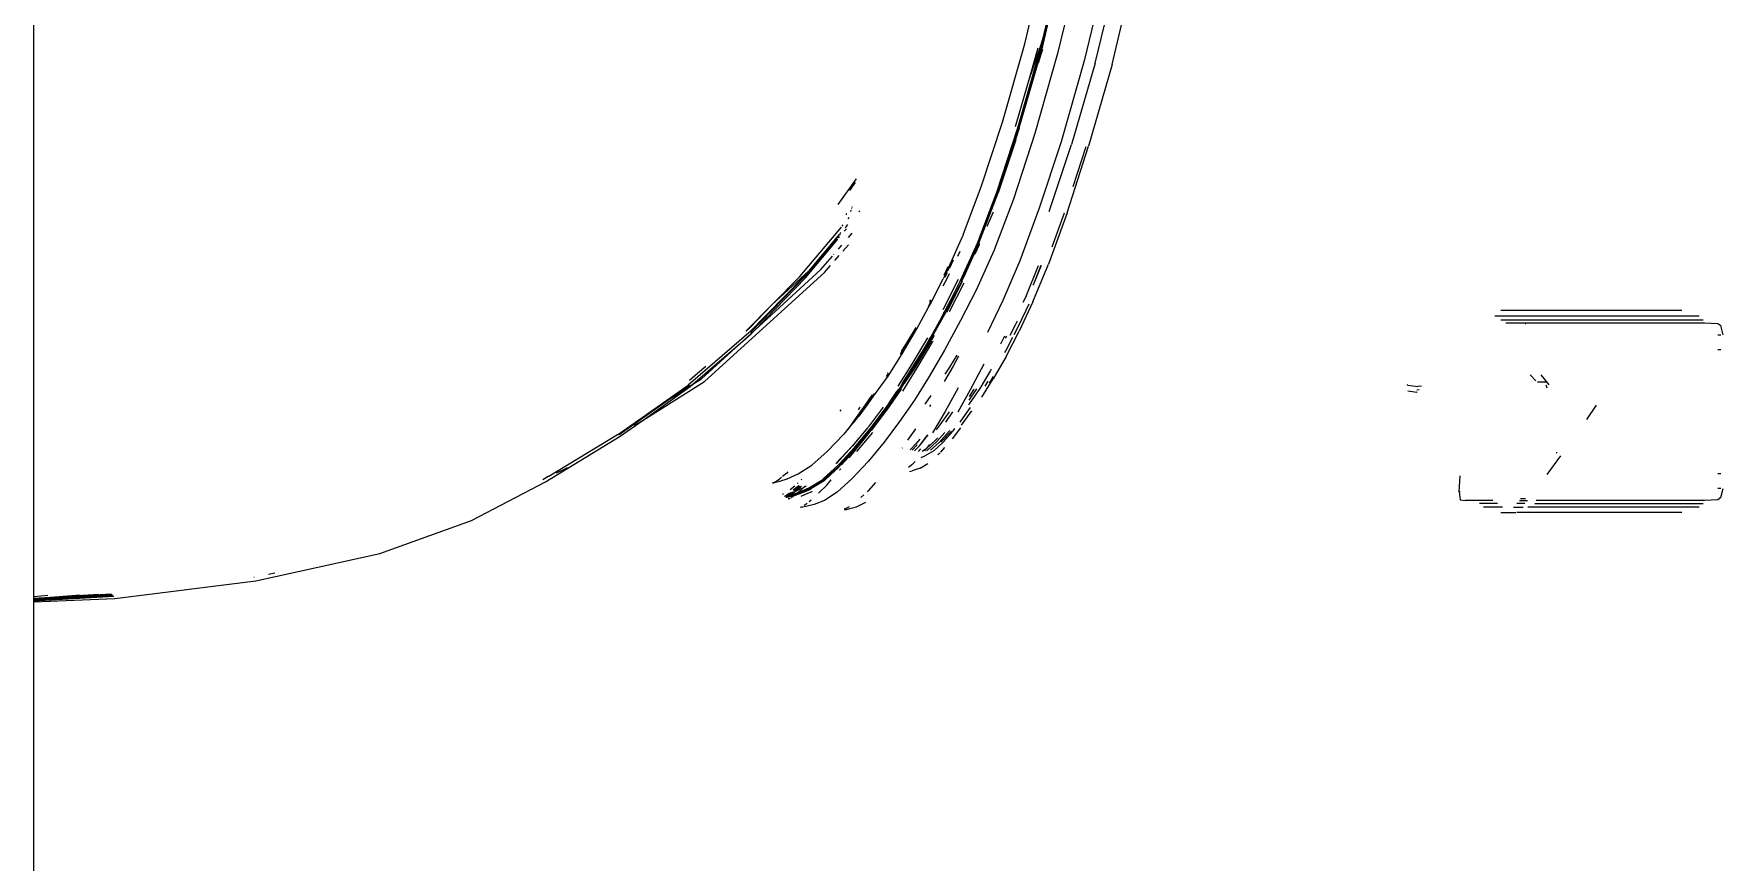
# Model space of a CAD drawing. Header units: millimetres. Extents: x -41292 to 298682, y -22072 to 33155.
# Drawn here: x 26074.7 to 26446, y -3212.2 to -3030.1 of the extents above; entities that cross this region are included whole.
import ezdxf

# ---------------------------------------------------------------- set-up
doc = ezdxf.new("R2010")
doc.units = ezdxf.units.MM

# ---------------------------------------------------------------- blocks, each defined once
blk = doc.blocks.new('rmfnasesx')
for p, q in [((53537.95, 12358.56), (53537.95, 12833.83)), ((53755.73, 12480.09), (53760.43, 12499.99)), ((53767.83, 12498.29), (53762.93, 12477.99)), ((53773.83, 12497.09), (53768.83, 12476.39)), ((53771.23, 12475.89), (53776.23, 12496.69)), ((53759.99, 12482.28), (53762.28, 12491.86)), ((53759.53, 12478.99), (53761.44, 12487.23)), ((53759.43, 12478.99), (53761.13, 12486.18)), ((53774.93, 12475.59), (53777.39, 12485.84)), ((53750.83, 12462.89), (53755.73, 12480.09)), ((53759.23, 12479.69), (53756.61, 12472.22)), ((53759.99, 12482.28), (53759.23, 12479.69)), ((53759.23, 12479.09), (53759.99, 12482.28)), ((53754.23, 12461.69), (53759.23, 12479.09)), ((53754.53, 12461.69), (53759.53, 12478.99)), ((53754.53, 12461.69), (53759.43, 12478.99)), ((53755.81, 12466.96), (53759.23, 12479.09)), ((53758.63, 12479.19), (53756.61, 12472.22)), ((53762.93, 12477.99), (53757.93, 12460.39)), ((53759.62, 12478.96), (53758.72, 12475.84)), ((53768.83, 12476.39), (53763.73, 12458.59)), ((53771.23, 12475.89), (53766.03, 12457.99)), ((53756.61, 12472.22), (53753.63, 12461.89)), ((53774.93, 12475.59), (53769.73, 12457.59)), ((53746.23, 12448.89), (53750.83, 12462.89)), ((53749.63, 12447.49), (53754.33, 12461.69)), ((53749.63, 12447.49), (53754.23, 12461.69)), ((53749.83, 12447.39), (53754.53, 12461.59)), ((53754.53, 12461.59), (53749.93, 12447.39)), ((53754.53, 12461.59), (53754.53, 12461.69)), ((53753.79, 12459.05), (53749.93, 12447.39)), ((53757.93, 12460.39), (53753.23, 12445.99)), ((53763.73, 12458.59), (53758.93, 12443.99)), ((53761.13, 12443.29), (53766.03, 12457.99)), ((53765.03, 12442.99), (53769.73, 12457.59)), ((53769.17, 12457.49), (53766.32, 12448.7)), ((53714.7, 12444.78), (53718.74, 12450.48)), ((53717.31, 12447.88), (53718.53, 12449.64)), ((53742.21, 12438.11), (53746.23, 12448.89)), ((53745.33, 12436.29), (53749.63, 12447.49)), ((53745.63, 12436.29), (53749.93, 12447.39)), ((53745.63, 12436.29), (53749.83, 12447.39)), ((53746.66, 12439.58), (53749.63, 12447.49)), ((53716.63, 12442.82), (53716.43, 12442.58)), ((53716.56, 12442.61), (53716.5, 12442.54)), ((53717.47, 12443.28), (53717.58, 12443.42)), ((53717.54, 12443.48), (53717.63, 12443.59)), ((53717.73, 12443.96), (53717.65, 12443.82)), ((53717.78, 12444.25), (53717.76, 12444.16)), ((53717.78, 12444.25), (53717.83, 12444.32)), ((53717.88, 12444.53), (53717.86, 12444.5)), ((53719.36, 12443.2), (53719.5, 12443.43)), ((53747.51, 12440.07), (53748.85, 12443.23)), ((53753.23, 12445.99), (53748.93, 12434.59)), ((53758.93, 12443.99), (53754.63, 12432.39)), ((53765.03, 12442.99), (53760.93, 12431.69)), ((53764.41, 12442.89), (53761.66, 12435.46)), ((53706.33, 12428.99), (53715.43, 12439.84)), ((53715.32, 12438.67), (53715.11, 12438.42)), ((53715.58, 12440.01), (53715.84, 12440.33)), ((53716.07, 12438.94), (53716.53, 12439.49)), ((53716.7, 12440.14), (53716.3, 12439.66)), ((53716.77, 12440.39), (53716.39, 12439.94)), ((53716.94, 12441.63), (53717.18, 12441.92)), ((53707.53, 12428.69), (53714.63, 12437.22)), ((53714.94, 12438.21), (53708.2, 12430.19)), ((53714.84, 12437.91), (53709.1, 12431.02)), ((53714.78, 12434.97), (53715.55, 12435.86)), ((53714.83, 12437.46), (53715.01, 12437.67)), ((53715.23, 12438.38), (53715.03, 12438.14)), ((53715.78, 12434.58), (53716.97, 12435.95)), ((53717.02, 12437.57), (53717.84, 12438.52)), ((53738.75, 12430.39), (53742.12, 12437.91)), ((53741.63, 12428.09), (53745.33, 12436.29)), ((53741.73, 12428.09), (53745.43, 12436.29)), ((53742.21, 12438.11), (53742.12, 12437.91)), ((53742.71, 12429.64), (53745.63, 12436.19)), ((53744.81, 12433.99), (53745.73, 12435.89)), ((53745.71, 12436.15), (53745.12, 12434.84)), ((53745.63, 12436.29), (53745.63, 12436.19)), ((53745.73, 12435.89), (53745.81, 12436.08)), ((53709.72, 12431.59), (53709.1, 12431.02)), ((53710.92, 12430.49), (53713.48, 12433.46)), ((53711.72, 12429.89), (53713.03, 12431.4)), ((53713.75, 12433.77), (53713.81, 12433.84)), ((53713.98, 12432.5), (53714.94, 12433.61)), ((53739.62, 12432.09), (53738.73, 12430.18)), ((53739.5, 12431.94), (53738.75, 12430.39)), ((53738.92, 12430.46), (53739.83, 12432.36)), ((53739.24, 12430.91), (53740.08, 12432.68)), ((53741.47, 12434.45), (53740.95, 12433.36)), ((53748.93, 12434.59), (53745.13, 12426.09)), ((53754.63, 12432.39), (53750.93, 12423.69)), ((53756.03, 12424.69), (53758.76, 12431.39)), ((53757.53, 12423.39), (53760.93, 12431.69)), ((53759.34, 12431.39), (53757.68, 12427.31)), ((53759.25, 12431.39), (53757.68, 12427.31)), ((53711.72, 12429.89), (53685.32, 12405.89)), ((53695.13, 12416.59), (53707.03, 12428.79)), ((53707.33, 12428.89), (53695.43, 12416.69)), ((53696.4, 12417.2), (53710.92, 12430.49)), ((53696.4, 12417.2), (53707.53, 12428.69)), ((53708.2, 12430.19), (53700.22, 12422.83)), ((53700.22, 12422.83), (53706.33, 12428.99)), ((53708.2, 12430.19), (53707.03, 12428.79)), ((53709.1, 12431.02), (53707.33, 12428.89)), ((53709.1, 12431.02), (53708.2, 12430.19)), ((53735.35, 12423.55), (53737.79, 12428.46)), ((53741.13, 12428.29), (53737.73, 12421.69)), ((53738.63, 12428.49), (53737.75, 12426.88)), ((53738.03, 12428.89), (53737.79, 12428.46)), ((53738.85, 12431.12), (53737.94, 12429.22)), ((53738.53, 12429.89), (53738.03, 12428.89)), ((53738.27, 12428.87), (53738.7, 12429.79)), ((53738.38, 12429.33), (53738.62, 12429.84)), ((53738.58, 12429.86), (53738.45, 12429.58)), ((53738.53, 12429.89), (53738.75, 12430.39)), ((53739.12, 12429.54), (53738.63, 12428.49)), ((53742, 12427.85), (53738.63, 12421.19)), ((53739.23, 12421.3), (53742.43, 12427.59)), ((53739.41, 12423.72), (53741.63, 12428.09)), ((53741.81, 12427.78), (53741.43, 12426.99)), ((53741.71, 12428.07), (53741.73, 12428.09)), ((53741.81, 12427.78), (53741.93, 12427.99)), ((53741.93, 12427.89), (53741.81, 12427.78)), ((53741.93, 12427.99), (53742.71, 12429.64)), ((53741.93, 12427.99), (53741.93, 12427.89)), ((53735.05, 12423.8), (53734.81, 12423.36)), ((53735, 12423.84), (53734.87, 12423.6)), ((53737.43, 12419.69), (53740.49, 12425.28)), ((53738.43, 12421.39), (53740.49, 12425.28)), ((53741.17, 12426.53), (53738.53, 12421.19)), ((53738.53, 12421.39), (53740.49, 12425.28)), ((53740.49, 12425.28), (53741.17, 12426.53)), ((53741.17, 12426.53), (53741.43, 12426.99)), ((53745.13, 12426.09), (53741.63, 12419.29)), ((53756.03, 12424.69), (53755.35, 12423.24)), ((53757.68, 12427.31), (53757.55, 12427.09)), ((53694.43, 12416.99), (53700.13, 12422.74)), ((53700.13, 12422.74), (53695.33, 12417.69)), ((53700.16, 12422.77), (53700.13, 12422.74)), ((53700.22, 12422.83), (53700.16, 12422.77)), ((53732.03, 12417.49), (53734.54, 12422.08)), ((53734.54, 12422.08), (53735.33, 12423.49)), ((53734.6, 12422.38), (53735.28, 12423.61)), ((53735.24, 12423.64), (53734.64, 12422.54)), ((53735.17, 12423.69), (53734.7, 12422.84)), ((53735.13, 12415.19), (53738.53, 12421.39)), ((53735.13, 12415.19), (53738.43, 12421.39)), ((53735.33, 12423.49), (53735.35, 12423.55)), ((53737.06, 12419.26), (53737.98, 12421.01)), ((53737.98, 12421.01), (53738.23, 12421.49)), ((53737.98, 12421.01), (53738.23, 12421.39)), ((53738.23, 12421.49), (53739.41, 12423.72)), ((53738.23, 12421.39), (53739.41, 12423.72)), ((53738.63, 12421.19), (53738.6, 12421.14)), ((53750.93, 12423.69), (53747.53, 12416.69)), ((53754.43, 12418.19), (53756.71, 12423)), ((53757.53, 12423.39), (53754.53, 12416.99)), ((53903.95, 12420.29), (53859.09, 12420.29)), ((53900.15, 12421.49), (53860.35, 12421.49)), ((53695.13, 12416.59), (53681.73, 12405.09)), ((53693.82, 12414.83), (53696.4, 12417.2)), ((53693.82, 12414.83), (53695.63, 12416.39)), ((53695.33, 12417.69), (53694.49, 12416.96)), ((53695.63, 12416.39), (53696.4, 12417.2)), ((53728.83, 12411.99), (53732.03, 12417.49)), ((53731.77, 12417.75), (53729.93, 12414.59)), ((53731.7, 12417.47), (53730.03, 12414.59)), ((53730.03, 12414.49), (53731.64, 12417.19)), ((53731.64, 12417.19), (53731.66, 12417.3)), ((53734.93, 12415.19), (53735.98, 12417.2)), ((53735.08, 12415.65), (53737.06, 12419.26)), ((53735.08, 12415.65), (53735.98, 12417.2)), ((53735.98, 12417.2), (53737.43, 12419.69)), ((53735.98, 12417.2), (53737.06, 12419.26)), ((53741.63, 12419.29), (53738.13, 12412.79)), ((53751.63, 12411.39), (53754.53, 12416.99)), ((53753.63, 12418.29), (53752.44, 12416)), ((53753.42, 12416.24), (53754.43, 12418.19)), ((53754.05, 12419.19), (53753.63, 12418.29)), ((53860.34, 12419.49), (53904.85, 12419.49)), ((53861.44, 12418.79), (53905.15, 12418.79)), ((53865.86, 12418.49), (53865.76, 12418.49)), ((53905.15, 12418.79), (53908.05, 12418.69)), ((53908.05, 12418.69), (53908.75, 12418.19)), ((53909.25, 12416.19), (53908.75, 12418.19)), ((53682.8, 12405.29), (53693.82, 12414.83)), ((53684.72, 12406.49), (53693.82, 12414.83)), ((53728.49, 12412.04), (53730.03, 12414.49)), ((53730.03, 12414.59), (53728.55, 12412.27)), ((53729.93, 12414.59), (53728.6, 12412.48)), ((53734.33, 12415.49), (53731.03, 12409.89)), ((53731.73, 12409.49), (53735.03, 12415.09)), ((53731.83, 12409.49), (53735.03, 12415.09)), ((53735.23, 12414.99), (53731.83, 12409.29)), ((53735.13, 12414.99), (53731.83, 12409.29)), ((53732.13, 12408.89), (53735.53, 12414.69)), ((53733.13, 12412.29), (53734.82, 12415.2)), ((53733.13, 12412.29), (53734.93, 12415.19)), ((53738.13, 12412.79), (53734.73, 12406.99)), ((53734.82, 12415.2), (53735.08, 12415.65)), ((53735.03, 12415.09), (53735.13, 12415.19)), ((53735.8, 12416.04), (53735.23, 12414.99)), ((53735.6, 12414.64), (53735.63, 12414.69)), ((53750.48, 12414.17), (53751.39, 12415.92)), ((53751.34, 12412.29), (53751.63, 12412.79)), ((53751.54, 12415.43), (53751.78, 12415.9)), ((53751.63, 12412.79), (53753.12, 12415.68)), ((53908.05, 12416.19), (53908.75, 12416.19)), ((53908.75, 12412.89), (53908.05, 12412.89)), ((53685.64, 12409.24), (53683.82, 12407.69)), ((53725.73, 12407.09), (53728.83, 12411.99)), ((53731.03, 12409.89), (53727.83, 12404.89)), ((53728.33, 12404.49), (53731.53, 12409.49)), ((53728.46, 12411.95), (53728.49, 12412.04)), ((53728.56, 12404.95), (53731.53, 12409.59)), ((53728.86, 12405.57), (53733.13, 12412.29)), ((53729.25, 12405.47), (53731.73, 12409.49)), ((53731.83, 12409.29), (53729.25, 12405.47)), ((53731.53, 12409.59), (53732.66, 12411.47)), ((53731.53, 12409.49), (53732.66, 12411.47)), ((53731.77, 12409.41), (53731.83, 12409.49)), ((53732.66, 12411.47), (53733.13, 12412.29)), ((53740.03, 12409.29), (53738.06, 12405.89)), ((53739.23, 12409.09), (53738.19, 12407.52)), ((53740.79, 12411.67), (53739.23, 12409.09)), ((53741.2, 12411.46), (53740.03, 12409.29)), ((53746.73, 12409.69), (53743.73, 12404.09)), ((53751.63, 12411.39), (53748.83, 12406.49)), ((53671.84, 12397.44), (53685.32, 12405.89)), ((53678.46, 12402.57), (53682.8, 12405.29)), ((53683.82, 12407.69), (53682.03, 12406.09)), ((53682.23, 12404.79), (53682.8, 12405.29)), ((53682.8, 12405.29), (53684.72, 12406.49)), ((53684.77, 12408.57), (53683.82, 12407.69)), ((53722.53, 12402.69), (53725.73, 12407.09)), ((53725.39, 12407), (53725.73, 12407.49)), ((53725.47, 12407.26), (53725.63, 12407.49)), ((53725.63, 12407.69), (53725.57, 12407.61)), ((53725.64, 12407.77), (53725.6, 12407.72)), ((53725.66, 12407.75), (53725.63, 12407.69)), ((53725.63, 12407.49), (53725.73, 12407.65)), ((53725.73, 12407.49), (53725.78, 12407.57)), ((53728.63, 12404.49), (53729.25, 12405.47)), ((53728.93, 12403.79), (53732.13, 12408.89)), ((53734.73, 12406.99), (53731.53, 12401.79)), ((53748.23, 12408.29), (53745.83, 12404.39)), ((53746.33, 12402.49), (53748.83, 12406.49)), ((53747.01, 12404.91), (53747.68, 12406)), ((53748.83, 12406.99), (53747.91, 12405.53)), ((53748.39, 12408.59), (53748.23, 12408.29)), ((53868.07, 12406.03), (53866.81, 12407.38)), ((53870.42, 12405.79), (53868.41, 12405.79)), ((53871.03, 12405.19), (53869.25, 12407.35)), ((53666.23, 12394.19), (53681.73, 12405.09)), ((53678.46, 12402.57), (53666.63, 12394.19)), ((53671.84, 12397.44), (53682.23, 12404.79)), ((53677.36, 12401.88), (53678.46, 12402.57)), ((53682.03, 12405.09), (53678.46, 12402.57)), ((53722.19, 12402.95), (53721.03, 12401.19)), ((53721.77, 12402.4), (53721.03, 12401.29)), ((53722.61, 12403.25), (53721.23, 12401.19)), ((53722.65, 12403.19), (53721.33, 12401.19)), ((53721.33, 12401.19), (53722.68, 12403.14)), ((53721.33, 12400.99), (53721.98, 12401.96)), ((53721.33, 12401.19), (53721.98, 12401.96)), ((53721.98, 12401.96), (53722.53, 12402.69)), ((53722.53, 12402.69), (53722.73, 12403.06)), ((53725.43, 12399.89), (53728.53, 12404.39)), ((53725.43, 12399.89), (53728.53, 12404.29)), ((53728.53, 12404.29), (53725.43, 12399.69)), ((53728.58, 12404.23), (53725.43, 12399.69)), ((53726.03, 12401.29), (53728.33, 12404.49)), ((53726.03, 12401.29), (53728, 12404.12)), ((53726.03, 12401.29), (53727.64, 12403.72)), ((53731.53, 12401.79), (53728.23, 12397.09)), ((53728.53, 12404.29), (53728.63, 12404.49)), ((53728.53, 12404.39), (53728.63, 12404.49)), ((53735.1, 12402.82), (53733.76, 12400.93)), ((53741.13, 12404.49), (53738.23, 12399.29)), ((53743.73, 12404.09), (53741.03, 12399.19)), ((53745.12, 12404.29), (53743.47, 12401.84)), ((53745.83, 12404.39), (53743.53, 12400.99)), ((53743.56, 12402.62), (53744.64, 12404.22)), ((53839.93, 12405.09), (53839.75, 12405.18)), ((53839.93, 12405.09), (53842.13, 12404.79)), ((53839.95, 12403.83), (53841.93, 12403.59)), ((53841.93, 12404.09), (53842.39, 12404.17)), ((53841.93, 12403.59), (53841.99, 12403.6)), ((53842.92, 12404.91), (53842.13, 12404.79)), ((53870.55, 12404.46), (53870.33, 12405.09)), ((53715.3, 12399.65), (53715.12, 12399.4)), ((53721.03, 12401.29), (53717.97, 12396.99)), ((53721.03, 12401.19), (53717.97, 12396.99)), ((53721.23, 12401.19), (53718.61, 12397.53)), ((53721.23, 12400.99), (53718.61, 12397.53)), ((53718.61, 12397.53), (53719.33, 12398.39)), ((53719.18, 12399.7), (53719.59, 12400.28)), ((53719.33, 12398.39), (53721.23, 12400.99)), ((53719.38, 12398.32), (53721.33, 12400.99)), ((53721.33, 12401.19), (53721.23, 12400.99)), ((53724.63, 12400.29), (53721.33, 12395.89)), ((53721.73, 12395.49), (53725.03, 12399.89)), ((53721.83, 12395.49), (53725.03, 12399.89)), ((53725.33, 12399.59), (53722.03, 12395.19)), ((53725.33, 12399.59), (53722.03, 12395.39)), ((53722.03, 12395.49), (53724.58, 12398.79)), ((53722.03, 12395.39), (53724.58, 12398.79)), ((53722.03, 12395.49), (53724.23, 12398.59)), ((53724.23, 12398.59), (53725.03, 12399.89)), ((53724.58, 12398.79), (53725.33, 12399.79)), ((53725.03, 12399.89), (53725.13, 12399.99)), ((53725.13, 12399.99), (53725.93, 12401.14)), ((53725.33, 12399.79), (53725.43, 12399.89)), ((53725.43, 12399.69), (53725.33, 12399.59)), ((53725.93, 12401.14), (53725.97, 12401.21)), ((53725.97, 12401.21), (53726.03, 12401.29)), ((53735.04, 12400.78), (53734.81, 12400.4)), ((53738.23, 12399.29), (53735.43, 12394.59)), ((53739.1, 12399.26), (53738.03, 12397.69)), ((53739.87, 12399.23), (53738.29, 12396.95)), ((53741.52, 12396.99), (53742.23, 12397.89)), ((53744.03, 12399.49), (53741.73, 12396.29)), ((53742.23, 12397.89), (53743.85, 12400.18)), ((53743.53, 12400.99), (53743.34, 12400.72)), ((53881.33, 12400.69), (53879.23, 12397.59)), ((53666.23, 12394.19), (53651.12, 12385.06)), ((53666.83, 12393.89), (53671.84, 12397.44)), ((53669.91, 12396.23), (53671.84, 12397.44)), ((53712.33, 12390.49), (53715.93, 12394.29)), ((53716.57, 12395.06), (53715.93, 12394.29)), ((53716.73, 12395.29), (53716.57, 12395.06)), ((53716.83, 12395.39), (53716.73, 12395.29)), ((53717.97, 12396.99), (53716.83, 12395.39)), ((53716.83, 12395.39), (53718.17, 12396.99)), ((53721.23, 12395.79), (53717.83, 12391.69)), ((53718.61, 12397.53), (53718.17, 12396.99)), ((53718.83, 12390.49), (53722.33, 12394.69)), ((53718.98, 12391.73), (53721.97, 12395.42)), ((53718.98, 12391.73), (53721.49, 12394.74)), ((53719.89, 12393.23), (53721.83, 12395.49)), ((53719.89, 12393.23), (53721.73, 12395.49)), ((53721.93, 12395.19), (53720.93, 12393.96)), ((53720.93, 12393.96), (53721.49, 12394.74)), ((53721.49, 12394.74), (53721.97, 12395.42)), ((53721.49, 12394.74), (53722.03, 12395.39)), ((53722.03, 12395.39), (53721.93, 12395.19)), ((53721.97, 12395.42), (53722.03, 12395.49)), ((53722.03, 12395.19), (53721.98, 12395.13)), ((53728.23, 12397.09), (53724.83, 12392.59)), ((53731.72, 12395.5), (53730, 12393)), ((53732.63, 12391.79), (53734.53, 12394.15)), ((53732.63, 12391.79), (53734.39, 12394.08)), ((53738.03, 12397.69), (53736.29, 12395.3)), ((53736.43, 12392.69), (53738.18, 12394.69)), ((53739.13, 12394.99), (53736.93, 12392.49)), ((53737.33, 12392.59), (53739.63, 12394.99)), ((53737.83, 12392.59), (53740.03, 12395.09)), ((53739.24, 12395.14), (53739.13, 12394.99)), ((53741.63, 12395.69), (53739.77, 12393.27)), ((53740.03, 12395.09), (53740.4, 12395.57)), ((53650.43, 12383.89), (53666.83, 12393.89)), ((53708.93, 12387.49), (53712.33, 12390.49)), ((53717.83, 12391.69), (53714.23, 12387.89)), ((53717.83, 12391.69), (53714.33, 12387.89)), ((53718.53, 12390.99), (53714.93, 12387.19)), ((53715.01, 12387.79), (53718.33, 12391.39)), ((53715.01, 12387.79), (53718.33, 12391.29)), ((53718.63, 12391.29), (53715.13, 12387.49)), ((53718.57, 12390.93), (53715.43, 12387.62)), ((53717.18, 12389.1), (53718.59, 12390.88)), ((53718.33, 12391.39), (53719.89, 12393.23)), ((53718.33, 12391.29), (53719.89, 12393.23)), ((53720.93, 12393.96), (53718.53, 12390.99)), ((53718.63, 12391.29), (53718.98, 12391.73)), ((53724.83, 12392.59), (53721.33, 12388.29)), ((53728.87, 12391.36), (53728.81, 12391.28)), ((53731.83, 12392.19), (53730.54, 12390.9)), ((53731.01, 12390.8), (53732.13, 12391.99)), ((53731.52, 12390.69), (53732.63, 12391.79)), ((53732.67, 12393.23), (53731.83, 12392.19)), ((53732.86, 12391.08), (53732.32, 12390.52)), ((53733.19, 12390.59), (53734.03, 12391.09)), ((53734.03, 12391.09), (53733.7, 12390.66)), ((53735.73, 12390.69), (53733.73, 12389.49)), ((53734.03, 12391.09), (53734.08, 12391.14)), ((53734.08, 12391.14), (53736.13, 12392.99)), ((53734.83, 12392.09), (53734.08, 12391.14)), ((53734.21, 12390.72), (53734.33, 12390.79)), ((53736.43, 12392.69), (53734.33, 12390.79)), ((53736.93, 12392.49), (53735, 12390.83)), ((53735.73, 12390.69), (53737.83, 12392.59)), ((53736.13, 12392.99), (53736.61, 12393.54)), ((53737.29, 12390.39), (53738.18, 12391.39)), ((53654.22, 12386.39), (53655.22, 12387.02)), ((53705.93, 12385.59), (53708.93, 12387.49)), ((53711.43, 12384.49), (53714.73, 12387.49)), ((53711.73, 12384.49), (53715.03, 12387.39)), ((53714.93, 12387.19), (53711.93, 12384.38)), ((53714.97, 12387.14), (53711.93, 12384.38)), ((53714.73, 12387.49), (53714.79, 12387.56)), ((53714.79, 12387.56), (53714.83, 12387.59)), ((53714.83, 12387.59), (53715.01, 12387.79)), ((53715, 12386.4), (53715.29, 12386.75)), ((53715.03, 12387.39), (53715.09, 12387.46)), ((53715.09, 12387.46), (53715.13, 12387.49)), ((53721.33, 12388.29), (53717.83, 12384.59)), ((53730.93, 12387.59), (53730.19, 12386.98)), ((53730.93, 12387.59), (53731.69, 12388.36)), ((53732.73, 12386.89), (53731.03, 12386.29)), ((53732.73, 12386.89), (53734.41, 12387.9)), ((53733.73, 12389.49), (53732.89, 12389.15)), ((53737.03, 12390.09), (53736.64, 12389.76)), ((53737.03, 12390.09), (53737.16, 12390.24)), ((53870.53, 12385.49), (53873.53, 12389.59)), ((53872.54, 12390.29), (53872.75, 12390.29)), ((53634.13, 12375.39), (53650.43, 12383.89)), ((53651.01, 12385.01), (53649.83, 12384.29)), ((53651.12, 12385.06), (53651.01, 12385.01)), ((53654.22, 12386.39), (53652.72, 12385.74)), ((53700.33, 12383.59), (53700.43, 12383.69)), ((53700.53, 12383.59), (53700.33, 12383.59)), ((53700.43, 12383.69), (53700.83, 12383.77)), ((53700.83, 12383.77), (53700.53, 12383.59)), ((53700.83, 12383.77), (53700.93, 12383.79)), ((53701.53, 12384.19), (53700.93, 12383.79)), ((53700.93, 12383.79), (53701.93, 12383.99)), ((53702.25, 12384.81), (53701.53, 12384.19)), ((53701.93, 12383.99), (53703.53, 12384.49)), ((53703.43, 12385.79), (53702.5, 12385.01)), ((53703.65, 12386.02), (53703.43, 12385.79)), ((53703.53, 12384.49), (53705.93, 12385.59)), ((53704.21, 12382.16), (53705.23, 12382.98)), ((53706.05, 12382.95), (53704.84, 12381.99)), ((53706.08, 12382.95), (53704.91, 12381.97)), ((53706.35, 12382.94), (53705.08, 12381.92)), ((53706.35, 12382.94), (53705.12, 12381.91)), ((53705.82, 12383.49), (53705.95, 12383.62)), ((53706.67, 12382.93), (53706.43, 12382.69)), ((53706.57, 12384.27), (53706.73, 12384.43)), ((53708.43, 12382.59), (53711.33, 12384.39)), ((53708.73, 12382.59), (53711.63, 12384.39)), ((53711.63, 12384.13), (53708.73, 12382.29)), ((53711.63, 12384.09), (53708.73, 12382.29)), ((53710.43, 12381.36), (53712.23, 12383.09)), ((53711.33, 12384.39), (53711.43, 12384.49)), ((53711.63, 12384.39), (53711.73, 12384.49)), ((53711.78, 12384.24), (53711.63, 12384.13)), ((53711.63, 12384.13), (53711.63, 12384.09)), ((53711.93, 12384.38), (53711.78, 12384.24)), ((53712.23, 12383.09), (53713.21, 12384.26)), ((53717.83, 12384.59), (53714.53, 12381.59)), ((53722.97, 12383.74), (53721.33, 12381.89)), ((53730.4, 12386.1), (53731.03, 12386.29)), ((53851.25, 12381.69), (53851.45, 12385.19)), ((53908.05, 12385.69), (53908.75, 12385.69)), ((53702.53, 12381.19), (53702.73, 12381.19)), ((53702.93, 12380.69), (53703.03, 12380.69)), ((53703.03, 12380.79), (53703.13, 12380.79)), ((53703.23, 12380.79), (53703.03, 12380.69)), ((53703.13, 12380.79), (53703.23, 12380.79)), ((53703.23, 12380.79), (53703.28, 12380.82)), ((53703.23, 12380.49), (53703.53, 12380.49)), ((53703.33, 12380.89), (53703.28, 12380.82)), ((53703.28, 12380.82), (53703.33, 12380.79)), ((53703.33, 12380.79), (53703.63, 12380.89)), ((53703.33, 12380.89), (53703.43, 12380.89)), ((53703.33, 12380.79), (53703.53, 12380.79)), ((53703.33, 12380.59), (53703.63, 12380.59)), ((53704.21, 12381.38), (53703.43, 12380.89)), ((53703.93, 12381.29), (53703.43, 12380.89)), ((53703.43, 12380.89), (53703.63, 12380.89)), ((53703.63, 12380.89), (53703.53, 12380.79)), ((53703.53, 12380.79), (53703.93, 12380.89)), ((53703.53, 12380.79), (53703.83, 12380.79)), ((53703.53, 12380.49), (53703.63, 12380.59)), ((53703.83, 12380.49), (53703.53, 12380.49)), ((53703.68, 12380.89), (53703.63, 12380.89)), ((53703.63, 12380.59), (53703.68, 12380.59)), ((53703.7, 12380.91), (53703.68, 12380.89)), ((53703.68, 12380.89), (53703.93, 12380.89)), ((53703.68, 12380.59), (53703.98, 12380.83)), ((53703.93, 12380.59), (53703.68, 12380.59)), ((53703.7, 12380.91), (53704.43, 12381.39)), ((53703.7, 12380.91), (53704.3, 12381.04)), ((53704.03, 12380.09), (53703.73, 12380.09)), ((53703.83, 12380.79), (53703.98, 12380.83)), ((53704.73, 12380.69), (53703.83, 12380.49)), ((53704.21, 12381.38), (53703.93, 12381.29)), ((53703.93, 12380.89), (53704.13, 12380.93)), ((53704.83, 12380.79), (53703.93, 12380.59)), ((53703.98, 12380.83), (53704.05, 12380.84)), ((53704.15, 12380.17), (53704.03, 12380.09)), ((53704.05, 12380.84), (53704.73, 12380.99)), ((53704.05, 12380.84), (53704.13, 12380.93)), ((53704.13, 12380.93), (53704.15, 12380.94)), ((53704.15, 12380.94), (53704.2, 12380.94)), ((53704.2, 12380.94), (53704.23, 12380.96)), ((53704.43, 12381.39), (53704.21, 12381.38)), ((53704.23, 12380.96), (53704.3, 12381.04)), ((53704.23, 12380.96), (53704.43, 12380.99)), ((53704.3, 12381.04), (53704.38, 12381.06)), ((53704.38, 12381.06), (53704.43, 12381.09)), ((53704.93, 12380.69), (53704.42, 12380.36)), ((53704.54, 12381.49), (53704.43, 12381.39)), ((53704.43, 12381.09), (53704.53, 12381.19)), ((53704.43, 12381.09), (53704.53, 12381.09)), ((53704.43, 12380.99), (53704.55, 12381.03)), ((53704.53, 12381.19), (53705.12, 12381.67)), ((53704.53, 12381.09), (53705.92, 12381.53)), ((53704.63, 12381.49), (53704.54, 12381.49)), ((53704.55, 12381.03), (53704.83, 12381.09)), ((53704.66, 12381.52), (53704.63, 12381.49)), ((53705.12, 12381.67), (53704.66, 12381.52)), ((53704.73, 12380.99), (53705.61, 12381.27)), ((53705.05, 12380.79), (53704.73, 12380.69)), ((53704.83, 12381.09), (53705.74, 12381.38)), ((53705.18, 12380.9), (53704.83, 12380.79)), ((53705.05, 12380.79), (53704.93, 12380.69)), ((53706.33, 12381.19), (53705.05, 12380.79)), ((53705.18, 12380.9), (53705.05, 12380.79)), ((53705.12, 12381.67), (53705.53, 12381.79)), ((53706.43, 12381.29), (53705.18, 12380.9)), ((53705.61, 12381.27), (53705.18, 12380.9)), ((53705.34, 12381.85), (53706.43, 12382.69)), ((53705.63, 12381.89), (53705.41, 12381.83)), ((53705.61, 12381.27), (53706.33, 12381.49)), ((53705.74, 12381.38), (53705.61, 12381.27)), ((53707.18, 12382.64), (53705.63, 12381.89)), ((53705.74, 12381.38), (53705.79, 12381.42)), ((53705.92, 12381.53), (53705.79, 12381.42)), ((53705.79, 12381.42), (53706.03, 12381.49)), ((53706.83, 12382.29), (53705.92, 12381.53)), ((53705.92, 12381.53), (53706.13, 12381.59)), ((53706.03, 12381.49), (53708.33, 12382.49)), ((53706.03, 12381.49), (53706.43, 12381.59)), ((53706.13, 12381.59), (53708.43, 12382.59)), ((53706.33, 12381.49), (53708.63, 12382.49)), ((53708.63, 12382.19), (53706.33, 12381.19)), ((53706.43, 12381.59), (53708.73, 12382.59)), ((53708.73, 12382.29), (53706.43, 12381.29)), ((53706.63, 12380.69), (53708.03, 12381.34)), ((53706.73, 12380.79), (53708.03, 12381.34)), ((53707.18, 12382.64), (53706.83, 12382.29)), ((53707.46, 12382.91), (53707.18, 12382.64)), ((53707.73, 12382.9), (53707.18, 12382.64)), ((53708.03, 12381.34), (53708.99, 12381.74)), ((53708.33, 12382.49), (53708.43, 12382.59)), ((53708.39, 12379.54), (53708.78, 12379.87)), ((53708.63, 12382.49), (53708.73, 12382.59)), ((53708.73, 12382.29), (53708.63, 12382.19)), ((53708.99, 12381.74), (53709.03, 12381.79)), ((53711.73, 12379.79), (53709.43, 12378.89)), ((53714.53, 12381.59), (53711.73, 12379.79)), ((53718.73, 12378.39), (53720.83, 12379.39)), ((53720.35, 12380.99), (53719.73, 12380.43)), ((53721.33, 12381.89), (53721.11, 12381.69)), ((53851.45, 12381.69), (53851.25, 12381.69)), ((53851.25, 12381.69), (53851.45, 12379.89)), ((53851.45, 12379.89), (53852.55, 12379.79)), ((53858.62, 12379.79), (53852.55, 12379.79)), ((53864.46, 12379.79), (53866.21, 12379.79)), ((53865.79, 12380.09), (53864.7, 12380.09)), ((53905.15, 12379.79), (53868.12, 12379.79)), ((53908.05, 12379.89), (53905.15, 12379.79)), ((53908.75, 12382.39), (53908.05, 12382.39)), ((53908.75, 12380.39), (53908.05, 12379.89)), ((53908.75, 12380.39), (53909.25, 12382.39)), ((53706.43, 12378.29), (53706.73, 12378.39)), ((53706.53, 12378.19), (53706.43, 12378.29)), ((53706.93, 12378.29), (53706.53, 12378.19)), ((53706.73, 12378.39), (53706.75, 12378.41)), ((53707.93, 12378.49), (53706.93, 12378.29)), ((53707.25, 12378.71), (53707.73, 12378.99)), ((53707.73, 12378.99), (53707.9, 12379.14)), ((53709.43, 12378.89), (53707.93, 12378.49)), ((53716.43, 12377.99), (53716.13, 12377.89)), ((53716.13, 12377.89), (53716.13, 12377.79)), ((53716.13, 12377.79), (53716.53, 12377.79)), ((53717.15, 12378.39), (53716.43, 12377.99)), ((53716.53, 12377.79), (53717.33, 12377.99)), ((53717.33, 12377.99), (53718.73, 12378.39)), ((53859.62, 12379.09), (53855.65, 12379.09)), ((53860.76, 12378.29), (53856.55, 12378.29)), ((53860.35, 12377.09), (53863.65, 12377.09)), ((53863.16, 12378.29), (53865.31, 12378.29)), ((53865.66, 12379.09), (53863.87, 12379.09)), ((53865.05, 12377.09), (53863.9, 12377.09)), ((53900.15, 12377.09), (53865.12, 12377.09)), ((53903.95, 12378.29), (53866.32, 12378.29)), ((53867.81, 12379.09), (53904.85, 12379.09)), ((53614.03, 12368.09), (53634.13, 12375.39)), ((53586.73, 12362.09), (53614.03, 12368.09)), ((53555.73, 12358.19), (53586.73, 12362.09)), ((53586.35, 12362.86), (53586.31, 12362.85)), ((53590.9, 12363.81), (53589.5, 12363.49)), ((53554.93, 12359.19), (53537.95, 12358.11)), ((53552.22, 12359.12), (53537.95, 12358.21)), ((53537.95, 12358.24), (53548.12, 12359.02)), ((53537.95, 12357.83), (53555.14, 12359.02)), ((53555.14, 12359.02), (53537.95, 12357.9)), ((53537.95, 12357.83), (53555.25, 12358.92)), ((53541.04, 12358.84), (53537.95, 12358.56)), ((53555.45, 12358.74), (53537.95, 12357.73)), ((53555.56, 12358.65), (53537.95, 12357.63)), ((53537.95, 12358.24), (53537.95, 12358.56)), ((53537.95, 12358.21), (53537.95, 12358.24)), ((53537.95, 12357.98), (53541.46, 12358.23)), ((53541.46, 12358.23), (53537.95, 12358)), ((53537.95, 12358.11), (53537.95, 12358.21)), ((53537.95, 12357.51), (53555.73, 12358.19)), ((53537.95, 12358), (53537.95, 12358.11)), ((53537.95, 12357.98), (53537.95, 12358)), ((53537.95, 12357.9), (53537.95, 12357.98)), ((53537.95, 12357.83), (53537.95, 12357.9)), ((53537.95, 12357.73), (53537.95, 12357.83)), ((53537.95, 12357.63), (53537.95, 12357.73)), ((53537.95, 12357.51), (53537.95, 12357.63)), ((53537.95, 11899.02), (53537.95, 12357.51)), ((53541.46, 12358.23), (53554.93, 12359.19)), ((53555.04, 12359.1), (53541.46, 12358.23)), ((53541.46, 12358.23), (53555.14, 12359.02)), ((53555.14, 12359.02), (53555.17, 12358.99))]:
    blk.add_line(p, q)

msp = doc.modelspace()

# ---------------------------------------------------------------- block references
msp.add_blockref('rmfnasesx', (-27463.27, -15512.43))

doc.saveas('drawing.dxf')
